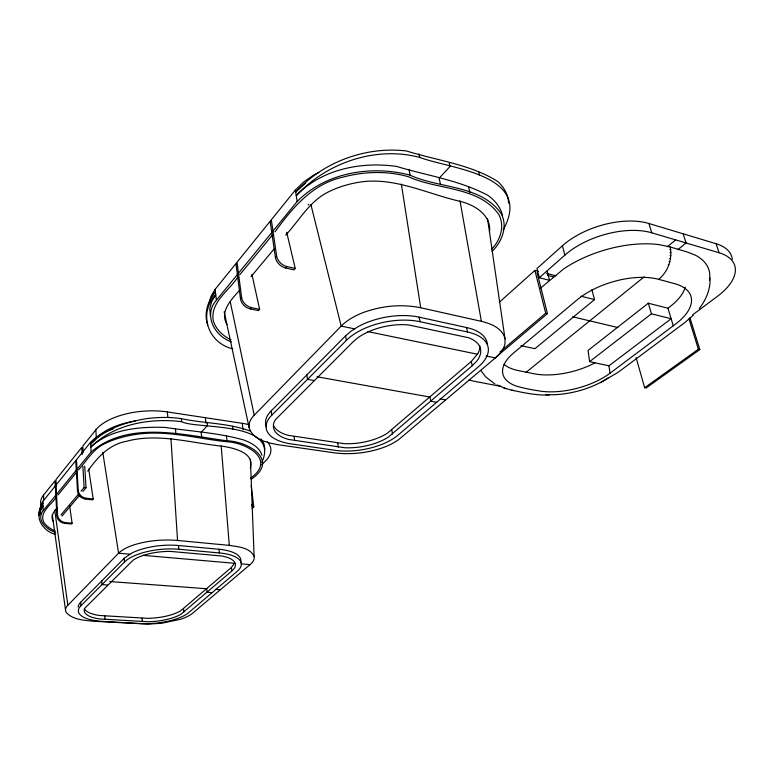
<?xml version="1.0" encoding="UTF-8"?>
<svg xmlns="http://www.w3.org/2000/svg" width="774" height="774" viewBox="0 0 774 774"><rect width="100%" height="100%" fill="white"/><g stroke="black" fill="none" stroke-linecap="round" stroke-linejoin="round"><path stroke-width="1.16" d="M487.514 218.549L505.025 338.799L504.987 343.53A49.11 24.507 -12.5 0 1 495.35 357.917L400.497 438.103A44.466 20.308 -9.6 0 1 382.433 447.856C366.924 453.119 350.216 454.918 333.962 452.79L278.108 444.721C267.301 442.738 252.943 439.758 249.18 427.819L224.17 311.796M709.971 278.001C710.735 289.118 705.936 299.838 699.328 308.526M658.655 279.337L674.657 283.671A57.624 27.69 -16.9 0 1 675.47 324.142L610.018 373.223A53.87 25.078 -14.8 0 1 537.949 390.715A189.62 92.919 -17.5 0 1 516.074 386.003A54.228 25.552 -14.5 0 1 513.684 352.896L577.181 299.828A58.002 28.261 -16.7 0 1 658.655 279.337C668.03 271.819 672.645 258.739 670.187 246.983M40.383 508.847L40.606 505.674L42.802 501.455L90.519 442.322C96.644 435.868 104.78 431.747 113.12 428.931M40.49 514.352L40.799 510.153L43.005 505.954C33.089 516.8 43.238 531.593 55.496 534.302M209.193 303.505L210.983 296.384L215.104 289.379L295.358 190.065L303.485 182.142L313.78 175.001L318.801 172.476M250.321 467.941C255.13 452.422 232.606 447.624 221.49 446.114C190.152 442.834 157.838 432.801 126.414 441.306C109.221 444.363 97.263 457.502 87.733 471.182M261.844 462.407C281.068 420.611 195.735 429.512 181.619 421.666C150.021 417.796 114.165 423.978 90.819 447.062C110.459 428.883 139.572 426.58 165.114 427.412C191.381 431.379 218.345 432.753 243.965 440.067C251.298 442.97 259.542 447.12 261.941 455.267M234.793 562.824L231.416 567.458L180.739 610.754A31.811 11.146 -5.9 0 1 147.486 618.32L99.604 615.485A32.518 11.465 -5.2 0 1 84.414 608.693M40.674 507.328L42.88 503.119L39.822 508.392L38.7 513.597L39.029 515.581M251.26 479.261C279.646 459.833 248.222 441.441 227.014 440.803C183.757 435.036 128.513 420.059 91.129 452.006L43.209 510.637C35.701 520.089 46.914 529.9 55.757 532.386M211.215 298.338L215.336 291.334C208.148 300.757 203.504 313.267 207.722 324.925M492.032 251.415C501.842 241.991 508.005 226.763 501.31 213.856C481.351 184.812 439.226 188.614 410.201 175.224C371.714 164.891 325.748 172.302 297.168 201.521L216.391 300.196C203.078 314.96 214.708 336.303 231.416 341.876M503.216 229.83C533.905 174.576 451.039 169.119 419.721 157.441C375.912 145.715 326.58 162.675 296.248 195.677C321.549 169.119 361.458 161.321 396.704 166.458C427.142 175.65 459.853 180.313 488.055 195.464C494.973 200.427 500.681 207.248 502.519 215.733M41.167 505.335A49.575 20.937 -3.8 0 1 43.499 495.157L54.973 480.838L55.264 486.807M248.899 424.636A51.161 23.423 -6.3 0 0 242.243 423.31L167.339 411.932A53.3 24.836 -4.5 0 0 95.831 429.841L82.799 446.095L83.195 452.567M56.463 496.85C51.848 504.522 38.39 512.301 44.079 522.731C46.875 526.455 50.784 529.193 55.089 530.916M57.982 494.992L77.003 471.792M78.532 469.934C86.698 460.724 93.093 449.172 104.645 443.696C113.43 439.351 122.902 436.71 132.518 434.959C163.807 429.222 195.125 438.258 226.085 441.693C245.755 442.283 277.16 459.417 250.428 478.284M237.637 277.363C228.959 290.831 209.928 302.441 213.276 320.765C215.888 329.472 223.038 336.003 231.039 339.863M239.921 274.586L272.7 234.677M274.983 231.9C292.059 208.322 312.125 184.183 341.924 177.381C363.674 171.46 387.048 170.532 408.817 176.849C437.474 190.123 479.077 186.186 498.94 214.708C504.958 226.26 500.42 240.308 491.674 249.122M57.237 507.802C53.812 511.295 50.136 516.51 53.193 521.386M239.514 290.405C231.59 299.219 219.274 311.593 226.956 324.335M251.057 276.579L274.122 248.928M285.654 235.103C298.696 221.238 308.275 203.339 325.215 193.626C335.016 188.169 345.746 184.667 356.756 182.625C392.582 175.746 426.6 193.79 460.636 201.482C474.462 204.887 490.89 214.795 489.632 231.078M56.87 515.697L57.537 514.913L56.105 485.869L55.447 486.682L56.87 515.697A7.692 6.521 34.9 0 0 64.571 523.34L71.431 524.008L72.108 523.234L69.631 505.751M77.506 491.18L78.213 490.329L76.51 460.607L75.804 461.478L77.506 491.18A7.943 6.608 36.1 0 0 85.45 499.085L92.474 499.849L93.199 499.017L88.729 469.17M240.501 298.909L241.623 297.584L237.183 263.218L236.089 264.563L240.501 298.909A9.927 6.976 41 0 0 250.331 308.942L258.487 310.616L259.619 309.319L251.918 274.306M275.418 257.49L276.628 256.049L271.481 220.813L270.29 222.283L275.418 257.49A10.352 6.985 41.6 0 0 285.645 267.978L294.004 269.894L295.242 268.472L286.69 232.287M60.962 514.913L78.725 493.918M81.047 491.171L84.134 487.523L82.866 466.296M62.017 516.016L79.828 495.031M82.924 491.384L86.02 487.736L84.714 466.161M64.571 523.34L65.239 522.556L72.108 523.234M85.45 499.085L86.166 498.253L93.199 499.017M250.331 308.942L251.453 307.626L259.619 309.319M285.645 267.978L286.873 266.556L295.242 268.472M231.823 571.038L234.038 568.697A33.737 12.655 -6.5 0 0 221.799 556.003L170.503 551.407A34.501 13.061 -5.7 0 0 133.08 560.183L84.792 608.209A32.556 11.407 -5.3 0 0 99.827 618.968L147.757 621.725A31.85 11.088 -5.9 0 0 181.058 614.159L231.823 571.038L231.416 567.458M67.841 605.278L118.586 553.216A39.097 15.045 -5.5 0 1 132.47 545.37C146.925 540.571 162.395 539.207 177.536 540.455L229.307 545.37C237.928 546.802 249.915 547.363 254.104 556.429A37.771 14.319 -6.7 0 1 250.07 564.633L192.774 613.114A35.304 12.268 -6 0 1 180.226 619.374L161.66 623.273L148.124 624.115L93.519 621.241C84.24 620.197 73.114 619.974 66.351 612.602A36.523 12.81 -5 0 1 67.831 605.278L54.77 510.269M249.18 427.819A46.024 21.682 -8 0 1 254.22 415.203L341.189 326.106A50.784 26.461 -10.7 0 1 362.387 312.87C380.866 305.894 401.309 303.766 420.717 307.762L481.38 321.336C490.929 323.677 502.5 328.137 505.025 338.799M78.184 607.097A38.284 13.506 -5.2 0 1 80.699 602.22L124.227 558.257L131.967 552.975A40.567 15.461 -5.7 0 1 178.475 545.506L218.974 549.259A39.668 14.977 -6.4 0 1 240.627 562.475M266.585 427.113A48.336 22.833 -8.5 0 1 271.239 410.859L345.61 335.819L351.096 331.127L357.849 326.822A52.555 26.984 -10.8 0 1 419.111 317.156L466.558 327.547A51.423 25.697 -11.9 0 1 487.31 343.985M273.648 425.69A41.051 19.389 -8.5 0 0 288.063 435.298L344.062 443.666A40.151 18.576 -9.6 0 0 387.426 433.179L471.308 361.429L478.003 353.428A43.673 21.817 -11.9 0 0 479.696 345.533M80.893 605.79L124.498 562.001A40.625 15.383 -5.7 0 1 178.833 549.259L219.371 552.946A39.726 14.9 -6.5 0 1 237.125 571.376L188.75 612.563A37.5 13.052 -5.9 0 1 140.433 623.544L102.729 621.406A38.332 13.429 -5.3 0 1 80.893 605.79L80.699 602.22M271.819 415.145L346.375 340.357A52.651 26.867 -10.8 0 1 420.021 321.703L467.535 331.998A51.519 25.581 -11.9 0 1 478.429 366.77L398.117 435.085A47.349 21.769 -9.6 0 1 335.103 450.304L290.995 443.879A48.423 22.727 -8.5 0 1 271.819 415.145L271.239 410.859M472.246 365.734L476.252 361.719A43.75 21.72 -11.9 0 0 468.725 337.783L408.614 324.925A44.708 22.814 -10.8 0 0 357.888 337.774L353.002 341.905L275.447 419.663A41.119 19.292 -8.5 0 0 288.644 439.458L344.72 447.74A40.219 18.489 -9.6 0 0 388.151 437.252L472.246 365.734L471.308 361.429M261.631 464.7L265.018 461.468A51.326 23.201 -6.3 0 0 267.214 441.722M308.091 204.936L308.739 204.317M693.107 315.434L684.487 322.835L618.223 372.226L600.527 382.656M95.715 439.419L90.626 444.073C105.361 428.38 127.033 421.695 147.747 418.482C158.902 417.138 170.203 416.973 181.329 418.657C203.949 423.504 227.914 422.914 249.799 430.915M252.043 508.45L253.804 506.844L251.202 485.762M499.259 302.286L534.902 270.397L538.404 271.297M732.32 259.338A59.966 29.499 -18.4 0 0 716.076 243.723L648.902 223.502A61.601 32.16 -17.5 0 0 562.398 245.793L536.972 268.539L539.304 277.731L549.482 280.323L547.121 271.171M539.304 277.731L564.885 255.11A61.833 31.898 -17.4 0 1 651.756 232.81L719.075 252.759A60.188 29.248 -18.3 0 1 717.459 296.316L692.691 314.825M540.484 288.18L563.685 268.917A82.189 41.09 -17 0 1 658.916 244.613L669.404 246.761L686.944 251.869L695.507 255.256A81.657 40.267 -17.2 0 1 709.39 280.207M499.956 351.977L545.709 313.209L547.441 313.615L537.079 272.661M496.163 356.978L547.441 313.615M591.858 289.795L594.548 299.596L534.931 348.687L520.921 345.659M667.343 246.732L675.712 239.892M525.943 372.429L644.181 276.84M677.656 249.789L686.074 242.978L683.152 233.806M685.251 287.173A57.199 28.193 -17.2 0 1 670.12 306.552L667.943 308.226L648.312 303.214L588.046 350.448L589.604 361.642L608.954 365.802L671.135 318.743L651.456 313.818L589.604 361.642M636.073 357.501L644.655 387.716L698.371 349.238L699.822 349.577L689.905 317.659M699.822 349.577L646.096 388.006L644.655 387.716M305.701 182.925L295.687 192.136C323.116 161.805 365.967 146.17 406.495 150.969C436.836 160.537 470.505 164.311 497.73 181.455C503.826 187.095 508.441 194.651 508.586 203.136M549.385 395.021C536.692 395.514 524.201 392.844 511.875 390.173M107.567 585.018L101.984 584.612L101.752 580.955M212.182 592.613L207.093 592.245L206.735 588.743L109.724 581.545M215.424 589.391L220.242 589.749M129.858 554.194L118.586 553.216L102.749 452.161M143.016 555.335L234.561 563.288M241.082 563.849L250.07 564.633M84.134 487.523L86.02 487.736M253.804 506.844L252.189 506.66L251.889 504.271M314.147 380.527L307.51 379.347L306.843 374.935M436.662 402.296L430.779 401.251L429.957 397.062L317.03 376.774M440.145 398.891L445.543 399.858M501.397 386.478L474.801 381.379A55.438 26.964 -13.6 0 1 468.967 379.918M354.627 328.873L341.189 326.106L310.896 204.588M367.592 331.553L477.461 354.231M486.024 355.992L495.35 357.917M572.605 316.789L617.894 327.547M580.984 296.21L594.548 299.596M546.589 273.406L555.935 275.815M547.47 275.331L553.246 276.811M496.918 384.91L505.828 388.567M503.932 388.074L513.568 390.609M668.291 264.65L668.823 264.805M669.162 261.602L669.762 261.767M669.762 258.506L670.419 258.7M670.1 255.43L670.797 255.623M670.149 252.411L670.884 252.624M669.916 249.499L670.681 249.721M232.761 348.822C207.925 343.037 197.892 313.654 215.733 294.681L211.602 301.657L209.802 308.749L210.335 315.657M494.944 384.001L485.753 376.938L481.002 370.717M261.061 438.887L263.953 443.821L264.911 449.201M716.076 243.723L719.075 252.759M688.957 318.888L698.371 349.238M648.902 223.502L651.756 232.81M667.943 308.226L673.274 325.796M648.312 303.214L651.456 313.818M562.398 245.793L564.885 255.11M534.902 270.397L545.709 313.209M478.758 171.915L479.59 175.379M468.541 186.786L469.866 192.484M449.23 163.014L450.023 166.516L439.129 178.204L440.396 183.96M466.558 327.547L467.535 331.998M418.957 153.9L419.721 157.441M230.304 302.024L254.22 415.203M408.991 169.4L410.201 175.224M419.111 317.156L420.021 321.703M391.779 429.957L392.515 434.04M460.008 200.834L481.38 321.336M345.61 335.819L346.375 340.357M337.706 443.047L338.354 447.13M295.358 190.065L297.168 201.521M401.348 184.048L420.717 307.762M608.954 365.802L610.018 373.223M294.081 436.536L294.681 440.687M52.284 514.72L65.548 610.27M242.243 423.31L243.026 429.686M232.568 426.339L232.916 429.28M215.104 289.379L216.391 300.196M226.453 435.975L227.014 440.803M207.171 422.536L207.49 425.507L201.153 432.308L201.675 437.184M205.429 417.718L206.01 423.107M218.974 549.259L219.371 552.946M181.329 418.657L181.619 421.666M175.427 428.573L175.901 433.508M167.339 411.932L167.852 417.399M178.475 545.506L178.833 549.259M183.544 608.751L183.864 612.166M221.19 445.921L229.307 545.37M142.097 618.184L142.368 621.599M124.227 558.257L124.498 562.001M95.831 429.841L96.324 437.484M170.948 438.703L177.536 540.455M104.809 615.988L105.032 619.452M90.519 442.322L91.129 452.006M82.16 454.502L81.744 447.42L55.951 479.619L56.241 485.521M43.499 495.157L43.712 499.869M42.802 501.455L43.209 510.637M250.418 459.234L254.104 556.429M97.921 436.875A53.474 24.604 -4.6 0 1 135.208 421.046M65.239 522.556A7.701 6.521 35 0 1 57.537 514.913M86.166 498.253A7.953 6.608 36.1 0 1 78.213 490.329M251.453 307.626A9.936 6.976 41 0 1 241.623 297.584M286.873 266.556A10.372 6.985 41.6 0 1 276.628 256.049M607.958 378.012A53.919 24.981 -14.8 0 1 545.825 394.547M594.848 362.919A53.503 25.542 -15 0 1 533.847 373.726L518.57 370.64A53.851 26.026 -14.7 0 1 504.019 364.419"/></g></svg>
